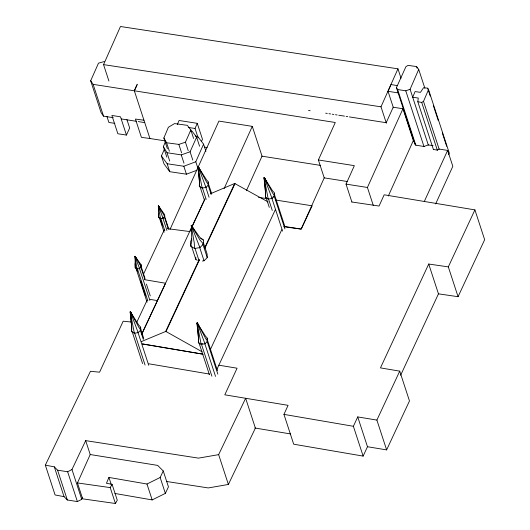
<?xml version="1.0" encoding="UTF-8"?>
<svg xmlns="http://www.w3.org/2000/svg" width="530" height="530" viewBox="0 0 530 530"><rect width="100%" height="100%" fill="white"/><g stroke="black" fill="none" stroke-linecap="round" stroke-linejoin="round"><path stroke-width="0.79" d="M131.539 331.594L131.778 328.593L130.287 311.766L138.794 325.155L140.655 327.123L140.781 330.097L138.164 332.641L134.335 333.257L131.539 331.594L131.678 326.308L130.122 311.925M199.326 186.401L199.565 183.4L198.074 166.572L206.581 179.961L208.442 181.929L208.575 184.904L205.958 187.448L202.122 188.064L199.326 186.401L199.465 181.114L197.909 166.731M198.346 342.731L198.584 339.73L197.094 322.902L205.6 336.292L207.462 338.259L207.594 341.234L204.977 343.778L201.148 344.394L198.346 342.731L198.485 337.444L196.935 323.061M265.411 197.425L265.656 194.424L264.159 177.596L272.665 190.985L274.533 192.953L274.659 195.928L272.042 198.465L268.213 199.088L265.411 197.425L265.556 192.138L264 177.755M433.46 149.632L417.812 101.74L418.276 98.05L412.691 97.242L415.096 91.577L420.456 92.353L423.563 87.702L427.67 88.185L428.531 89.603L449.321 153.203L448.691 154.674M190.701 246.165L191.761 241.316L191.41 225.495L199.83 237.36L203.328 239.964L203.507 244.085L199.883 247.603L194.576 248.464L190.701 246.165L190.522 242.044L191.648 238.685M167.387 148.738L163.869 137.966L168.381 127.266L174.562 123.583L187.295 125.325L190.827 129.989L193.596 138.456M163.253 470.965L160.159 477.484L146.976 484.022L108.935 477.437L106.451 483.281L112.082 484.327L117.276 500.227L115.414 503.5L82.647 498.836L77.453 482.936L90.213 454.541L157.655 465.393L163.253 470.965L168.447 486.865L165.353 493.384L152.17 499.923L114.937 493.476M417.812 101.74L421.714 102.416L423.51 101.349L428.531 89.603M166.824 157.152L163.359 146.552L165.625 141.325M428.346 145.134L410.094 89.292L418.713 69.403L416.56 66.561L408.087 65.389L405.947 66.628L396.427 87.655L414.93 144.266M196.888 170.269L186.434 174.191L169.752 171.7L164.028 163.922L161.431 155.979L164.399 149.149M198.107 137.853L195.04 128.459L197.266 123.344L179.087 120.489L177.351 124.484M201.506 141.437L202.467 139.244L197.266 123.344M393.412 107.795L388.026 91.306L391.001 84.548L397.454 85.628M188.21 150.653L185.44 142.192L190.827 129.989M197.909 168.262L195.782 161.756L203.566 144.153L197.637 136.409L195.252 136.064M108.915 81.037L103.549 64.62L120.462 26.5L397.964 68.834L401.031 78.221M165.453 140.947L149.93 138.502L134.342 90.802L137.005 84.787M113.228 117.68L103.535 116.163L101.064 112.565L90.676 80.765L98.494 63.163L104.238 61.559M386.363 123.238L380.997 106.815L397.964 68.834M192.807 160.106L190.084 151.779L196.623 137.191L192.032 131.102L190.462 130.903M90.676 80.765L93.141 84.363L134.342 90.802L137.303 84.243M126.458 135.07L120.476 116.785L111.883 115.467L117.859 133.752L126.458 135.07L129.665 127.962L126.922 119.581M170.037 229.391L218.903 121.085L252.287 126.365L262.032 156.171L246.404 190.687M324.254 177.954L318.378 159.974L335.278 122.496L134.342 90.802M351.913 202.096L346.03 184.109L354.358 165.658L318.378 159.974M373.299 205.454L367.423 187.468L402.946 108.769L393.22 107.206L386.191 122.715L349.396 116.911M388.304 196.034L413.34 140.563M224.091 188.64L252.287 126.365M367.475 446.73L386.628 449.897L376.89 420.085L357.73 416.918L367.475 446.73L363.136 456.105L293.693 444.2L283.954 414.387L288.075 405.331L224.806 394.817L237.076 368.211L218.857 365.19L216.77 369.668M424.272 201.532L447.631 150.421L439.098 149.049L437.303 150.116L433.401 149.434M435.653 203.898L452.825 166.321L447.631 150.421M218.857 365.19L281.781 229.675M363.136 456.105L353.391 426.292L357.73 416.918M191.582 227.854L189.853 231.564L167.381 228.642M192.271 226.37L205.037 198.896M210.271 349.774L275.282 209.8M428.717 264.033L438.462 293.845L458.066 296.701L448.327 266.888L428.717 264.033L380.46 367.886L399.733 371.139L409.478 400.952L386.628 449.897M400.62 375.28L438.462 293.845M143.292 274.613L164.274 229.828M141.808 334.145L204.799 199.154M141.722 334.119L165.552 283.239L144.445 279.648M141.397 341.572L165.651 331.475L199.128 259.72M204.706 247.762L234.697 183.486L268.114 201.95M165.651 331.475L166.009 331.528L199.485 259.779M204.719 248.57L235.055 183.546M376.89 420.085L399.733 371.139M448.327 266.888L474.913 209.887L384.171 194.795L379.056 206.044L351.88 201.996M458.066 296.701L484.658 239.692L474.913 209.887M136.621 322.578L147.002 300.444M131.089 322.015L123.179 321.206L99.574 372.192L90.451 371.272L45.341 465.141L54.305 466.844L57.591 470.183L67.648 471.766L71.981 469.52L85.668 440.629L198.498 458.132L218.645 454.641L245.642 398.282L255.387 428.094L228.39 484.453L208.244 487.938L166.546 481.472M54.305 466.844L64.05 496.65L67.33 499.995L77.393 501.579L81.726 499.333L82.428 497.849M115.414 503.5L110.22 487.6L112.082 484.327M264.006 177.934L264.569 177.663M130.128 312.11L130.691 311.832M197.922 166.917L198.478 166.639M158.702 217.558L158.516 205.978L164.664 214.63L164.744 216.578L163.035 218.241L160.53 218.645L158.702 217.558L158.523 213.245M158.218 206.124L158.642 206.057M135.249 267.855L135.064 256.275L141.205 264.934L141.291 266.875L139.582 268.538L137.078 268.942L135.249 267.855L135.07 263.543M134.766 256.421L135.19 256.354M191.111 225.641L191.542 225.568M202.453 261.018L204.03 260.76L207.25 257.633L207.091 253.976L203.368 242.588M272.963 196.968L274.116 195.842L284.908 228.861M196.941 323.247L197.505 322.969M210.35 193.794L234.697 183.486M161.431 155.979L167.155 163.75L183.837 166.241L195.782 161.756M396.427 87.655L397.632 89.517L405.775 90.829L410.094 89.292M163.359 146.552L166.99 152.713L181.267 154.893L190.084 151.779M163.869 137.966L166.605 142.769L178.848 144.399L185.44 142.192M202.705 343.725L201.347 343.943L211.887 376.181M143.955 120.217L135.435 119.071L141.411 137.356L149.93 138.502M283.987 226.787L301.199 229.093L312.157 205.812L275.573 200.015M77.453 482.936L110.22 487.6M188.687 127.538L195.04 128.459M433.07 145.631L428.286 144.935L423.96 146.479L415.825 145.167L414.612 143.305M103.549 64.62L380.997 106.815M121.31 118.939L136.66 121.343M138.27 121.595L144.736 122.602M388.026 91.306L398.494 92.955M308.513 110.465L310.149 110.724M325.685 113.175L327.321 113.433M328.958 113.692L330.594 113.943M332.231 114.202L333.86 114.46M335.497 114.718L337.133 114.977M338.769 115.235L344.493 116.136M346.13 116.395L347.759 116.653M114.811 123.377L108.895 122.45L106.908 116.355M204.66 147.135L207.111 147.519M261.833 156.151L320.643 165.426M347.117 181.479L324.221 177.861L301.199 229.093L284.1 226.363M346.03 184.109L367.423 187.468M258.501 197.312L266.636 198.598M254.831 428.001L290.519 433.931M142.504 343.97L202.884 354.146M150.129 299.384L157.436 300.629M142.365 343.924L202.983 354.192M148.857 363.799L209.482 374.067M283.954 414.387L353.391 426.292M64.05 496.65L55.087 494.954L45.341 465.141M166.009 331.528L202.016 351.741M200.737 238.434L203.328 239.964M191.403 245.821L195.868 259.481L197.246 260.303M139.986 264.205L141.205 264.934M203.507 244.085L199.942 239.991L191.542 225.707M274.659 195.928L272.764 193.271L264.576 177.841M208.575 184.904L206.68 182.247L198.492 166.824M207.594 341.234L205.7 338.577L197.511 323.154M140.781 330.097L138.893 327.441L130.698 312.018M164.744 216.578L158.649 206.19M141.291 266.875L135.196 256.493M191.41 225.495L193.39 228.96M158.516 205.978L160.537 209.529M135.064 256.275L136.68 259.117M264.397 177.557L266.557 181.843M198.306 166.539L199.75 169.395M197.332 322.863L198.77 325.725M130.519 311.726L131.957 314.588M199.883 247.603L191.423 225.826M272.042 198.465L264.417 178M205.958 187.448L198.326 166.976M204.977 343.778L197.352 323.307M138.164 332.641L130.539 312.17M158.53 206.309L163.035 218.241M135.077 256.606L139.582 268.538M427.67 88.185L430.234 96.036M433.315 105.457L438.191 120.376M442.292 132.937L446.658 146.287M418.713 69.403L424.881 88.272M416.56 66.561L417.077 68.132M423.51 101.349L439.165 149.241M421.714 102.416L437.369 150.308M405.775 90.829L424.02 146.651M397.632 89.517L415.878 145.339M402.946 108.769L413.678 141.609M274.262 193.993L284.796 226.231M271.804 198.088L282.596 231.106M268.418 198.637L272.268 210.43M265.941 197.167L269.28 207.389M203.566 144.153L205.931 151.375M196.623 137.191L199.591 146.273M207.919 182.188L211.768 193.98M208.032 184.818L211.112 194.252M205.719 187.064L209.058 197.286M202.327 187.613L206.183 199.406M199.85 186.143L204.474 200.294M178.848 144.399L181.611 152.865M181.267 154.893L183.99 163.22M183.837 166.241L186.434 174.191M202.785 243.972L207.25 257.633M166.605 142.769L169.375 151.229M199.565 247.099L204.03 260.76M166.99 152.713L169.713 161.041M195.093 248.623L199.068 260.767M167.155 163.75L169.752 171.7M206.939 338.518L217.472 370.748M207.051 341.148L217.843 374.167M164.651 216.465L168.759 229.04M164.207 216.492L168.315 229.073M204.739 343.394L215.531 376.413M162.796 217.863L166.91 230.437M160.736 218.194L164.843 230.775M160.186 218.844L162.498 225.919M159.225 217.3L164.108 232.239M198.869 342.473L209.41 374.71M218.645 454.641L228.39 484.453M93.141 84.363L103.535 116.163M140.682 265.185L145.048 278.555M140.755 266.789L144.862 279.37M146.406 284.087L150.262 295.879M139.344 268.16L149.877 300.391M137.283 268.491L147.817 300.729M136.217 267.57L137.502 271.499M140.582 280.933L145.465 295.873M135.773 267.597L147.082 302.193M140.132 327.381L143.729 338.385M140.245 330.011L143.325 339.445M137.926 332.257L148.718 365.276M134.541 332.807L145.074 365.044M132.063 331.336L142.596 363.573M160.159 477.484L165.353 493.384M146.976 484.022L152.17 499.923M108.935 477.437L111.406 485.01M85.668 440.629L90.285 454.753M71.981 469.52L81.726 499.333M67.648 471.766L77.393 501.579M57.591 470.183L67.33 499.995M264.159 177.596L264.801 179.955M198.074 166.572L198.498 168.149M197.094 322.902L197.518 324.479M130.287 311.766L130.711 313.343M158.338 206.004L158.708 207.502M191.231 225.522L191.621 227.085M264.178 178.04L268.213 199.088M198.094 167.016L202.122 188.064M197.114 323.346L201.148 344.394M130.307 312.21L134.335 333.257M158.351 206.336L160.53 218.645M134.898 256.639L137.078 268.942M191.25 225.853L194.238 242.786L194.576 248.464M195.769 257.288L195.868 259.481"/></g></svg>
